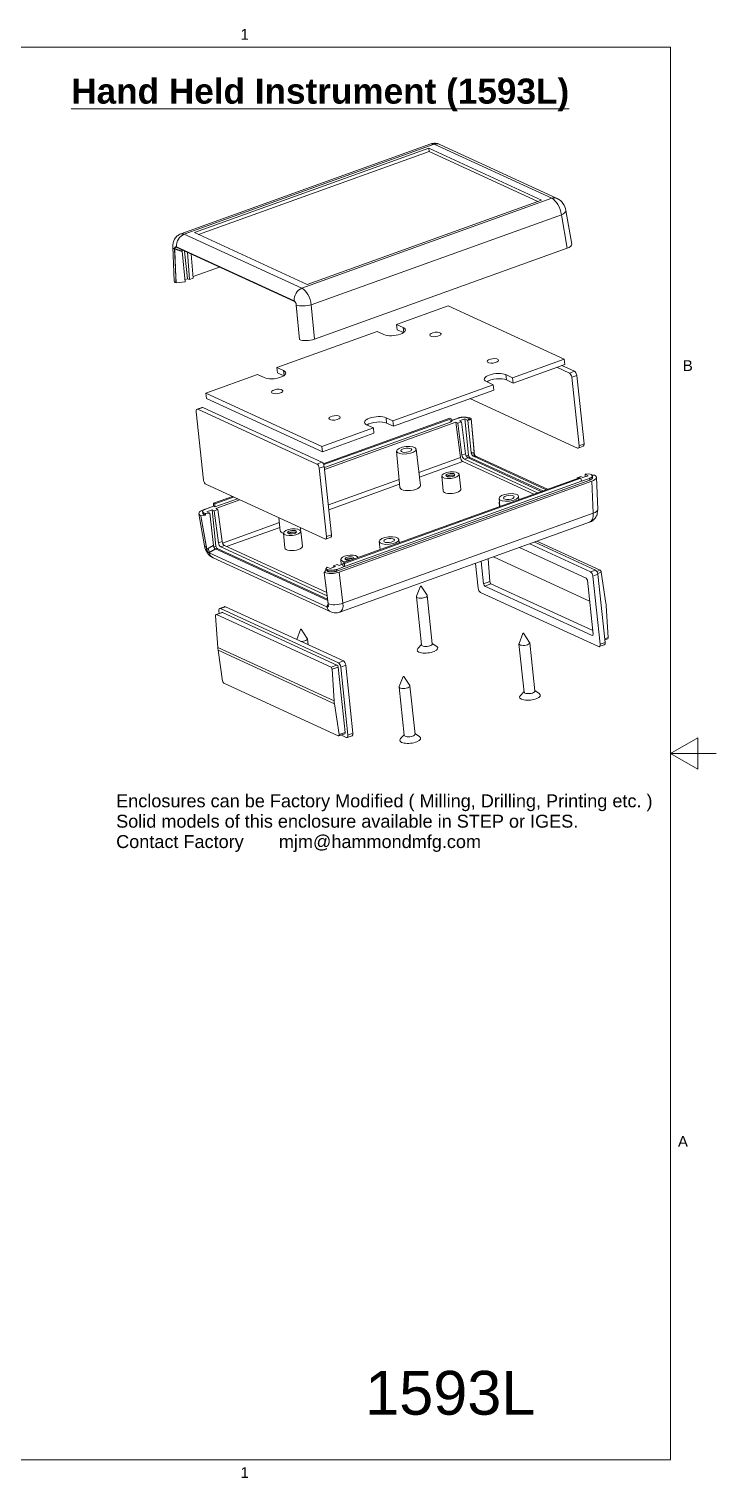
# Model space of a CAD drawing. Extents: x 7 to 552, y 7 to 425.
# Drawn here: x 361 to 552.2, y 14.3 to 417.5 of the extents above; entities that cross this region are included whole.
import ezdxf

# ---------------------------------------------------------------- set-up
doc = ezdxf.new("R2010")
doc.units = 0
doc.header["$LTSCALE"] = 2
doc.header["$MEASUREMENT"] = 0
for name, color, linetype, lineweight in [('Border (ANSI)', 7, 'Continuous', 9), ('Symbol (ANSI)', 7, 'Continuous', 9), ('Visible (ANSI)', 7, 'Continuous', 9), ('Visible Narrow (ANSI)', 7, 'Continuous', 9)]:
    doc.layers.add(name, color=color, linetype=linetype, lineweight=lineweight)
doc.styles.add('Label Text (ANSI)', font='ARIAL.TTF')
doc.styles.add('Note Text (ANSI)', font='ARIAL.TTF')
doc.styles.add('Text Style45', font='ARIAL.TTF')

# ---------------------------------------------------------------- blocks, each defined once
blk = doc.blocks.new('Borders Default Border')
at = {"layer": 'Border (ANSI)', "flags": 128}
for points in [[(9.65, 9.65), (9.65, 206.25), (269.75, 206.25), (269.75, 9.65), (9.65, 9.65)], [(276.1, 107.95), (269.75, 107.95), (273.56, 110.15), (273.56, 105.75), (269.75, 107.95)]]:
    blk.add_lwpolyline(points, dxfattribs=at)
at = {"layer": 'Border (ANSI)', "char_height": 1.5, "attachment_point": 7, "style": 'Text Style45'}
for s, insert in [('1', (209.94, 207.26)), ('B', (271.47, 161.17)), ('A', (270.8, 53.22)), ('1', (209.94, 7.14))]:
    blk.add_mtext(s, dxfattribs=dict(at, insert=insert))

msp = doc.modelspace()

# ---------------------------------------------------------------- linework, layer by layer
at = {"layer": 'Visible (ANSI)'}
for p, q in [((472.81, 385.531), (403.279, 360.487)), ((407.058, 360.867), (472.296, 384.364)), ((472.393, 383.445), (408.222, 360.332)), ((472.296, 384.364), (503.673, 369.934)), ((472.296, 384.364), (472.393, 383.445)), ((502.607, 369.55), (472.393, 383.445)), ((508.031, 370.367), (475.317, 385.411)), ((503.673, 369.934), (438.436, 346.437)), ((510.431, 367.022), (512.049, 357.639)), ((438.436, 346.437), (407.058, 360.867)), ((401.032, 356.894), (401.413, 347.481)), ((401.953, 346.888), (401.572, 356.324)), ((401.966, 356.821), (434.931, 341.66)), ((404.542, 347.119), (403.638, 355.663)), ((405.154, 348.041), (404.337, 355.73)), ((405.116, 355.372), (405.725, 347.779)), ((406.205, 354.871), (406.744, 348.146)), ((440.466, 331.182), (510.782, 356.508)), ((414.072, 351.253), (406.708, 348.601)), ((401.952, 346.889), (401.953, 346.888)), ((404.542, 347.119), (401.953, 346.888)), ((405.154, 348.041), (404.471, 347.795)), ((405.154, 348.041), (405.725, 347.779)), ((405.725, 347.779), (406.744, 348.146)), ((435.418, 340.759), (436.31, 331.088)), ((463.313, 335.313), (477.652, 340.477)), ((477.652, 340.477), (509.948, 325.625)), ((463.313, 335.313), (463.469, 333.842)), ((465.198, 334.446), (463.313, 335.313)), ((429.991, 323.311), (457.904, 333.365)), ((436.31, 331.088), (436.312, 331.088)), ((457.904, 333.365), (459.79, 332.498)), ((463.469, 333.842), (465.251, 333.023)), ((429.991, 323.311), (430.147, 321.841)), ((431.877, 322.444), (429.991, 323.311)), ((509.948, 325.625), (495.609, 320.46)), ((495.765, 318.99), (510.104, 324.154)), ((507.936, 323.373), (511.416, 321.773)), ((512.803, 322.272), (509.322, 323.872)), ((509.948, 325.625), (510.104, 324.154)), ((410.244, 316.199), (424.583, 321.363)), ((424.583, 321.363), (426.469, 320.496)), ((430.147, 321.841), (431.929, 321.021)), ((488.315, 319.38), (490.201, 318.512)), ((495.609, 320.46), (493.723, 321.328)), ((493.88, 319.857), (495.765, 318.99)), ((495.609, 320.46), (495.765, 318.99)), ((512.085, 320.591), (514.108, 301.564)), ((515.494, 302.063), (513.471, 321.09)), ((410.244, 316.199), (410.4, 314.728)), ((442.54, 301.346), (410.244, 316.199)), ((410.4, 314.728), (442.696, 299.876)), ((490.201, 318.512), (462.287, 308.459)), ((462.444, 306.988), (490.357, 317.042)), ((513.635, 300.907), (483.736, 314.657)), ((490.201, 318.512), (490.357, 317.042)), ((409.607, 291.996), (407.584, 311.023)), ((407.816, 311.701), (409.202, 312.201)), ((408.057, 311.68), (441.146, 296.463)), ((442.532, 296.962), (409.443, 312.179)), ((456.879, 306.511), (442.54, 301.346)), ((442.937, 296.554), (478.18, 309.247)), ((478.546, 309.079), (443.065, 296.299)), ((478.316, 308.1), (443.234, 295.464)), ((443.287, 294.969), (479.779, 308.112)), ((454.993, 307.378), (456.879, 306.511)), ((456.879, 306.511), (457.036, 305.04)), ((462.287, 308.459), (460.402, 309.326)), ((460.558, 307.855), (462.444, 306.988)), ((462.287, 308.459), (462.444, 306.988)), ((478.18, 309.247), (478.546, 309.079)), ((478.254, 308.492), (478.652, 308.636)), ((478.316, 308.1), (478.254, 308.492)), ((478.313, 308.116), (478.723, 308.263)), ((478.652, 308.636), (478.546, 309.079)), ((478.652, 308.636), (478.723, 308.263)), ((478.655, 308.623), (479.887, 309.067)), ((480.471, 309.25), (478.659, 308.598)), ((481.072, 298.3), (479.779, 308.112)), ((480.349, 307.85), (479.779, 308.112)), ((481.369, 308.217), (480.349, 307.85)), ((481.52, 298.967), (480.349, 307.85)), ((480.798, 308.479), (482.266, 309.008)), ((480.798, 308.479), (481.369, 308.217)), ((482.539, 299.334), (481.369, 308.217)), ((482.266, 309.008), (483.122, 308.614)), ((482.266, 309.008), (483.342, 298.888)), ((483.545, 309.105), (483.1, 309.31)), ((483.122, 308.614), (483.545, 309.105)), ((483.122, 308.614), (484.1, 299.64)), ((483.596, 308.645), (483.545, 309.105)), ((484.04, 309.159), (483.596, 308.645)), ((484.042, 309.16), (484.04, 309.159)), ((484.04, 309.159), (484.872, 299.542)), ((484.041, 309.161), (484.042, 309.16)), ((484.042, 309.16), (484.891, 299.962)), ((442.696, 299.876), (457.036, 305.04)), ((442.54, 301.346), (442.696, 299.876)), ((463.31, 300.007), (464.242, 289.881)), ((468.742, 300.585), (469.96, 290.489)), ((484.677, 298.653), (504.973, 289.319)), ((485.516, 298.529), (505.293, 289.435)), ((513.876, 300.885), (515.262, 301.385)), ((441.814, 295.281), (443.837, 276.254)), ((445.223, 276.754), (443.2, 295.781)), ((501.501, 288.069), (481.735, 297.159)), ((502.566, 288.453), (482.183, 297.826)), ((503.585, 288.82), (483.203, 298.193)), ((503.977, 288.961), (483.676, 298.297)), ((443.364, 275.597), (410.276, 290.814)), ((517.044, 291.994), (446.728, 266.668)), ((517.642, 291.704), (447.361, 266.391)), ((448.428, 268.953), (514.248, 292.66)), ((514.615, 292.492), (448.794, 268.785)), ((448.863, 267.914), (514.812, 291.667)), ((475.881, 293.108), (476.243, 288.964)), ((480.697, 293.62), (481.215, 289.493)), ((514.584, 292.942), (513.565, 292.575)), ((513.565, 292.575), (513.761, 292.485)), ((513.565, 292.575), (513.578, 292.419)), ((514.248, 292.66), (514.615, 292.492)), ((515.155, 292.679), (514.584, 292.942)), ((514.812, 291.667), (514.615, 292.492)), ((514.812, 291.667), (516.995, 292.453)), ((516.623, 293.208), (515.155, 292.679)), ((517.016, 293.713), (515.767, 293.602)), ((515.767, 293.602), (515.837, 292.925)), ((515.767, 293.602), (516.623, 293.208)), ((517.46, 293.508), (517.016, 293.713)), ((517.73, 293.314), (518.372, 293.371)), ((517.8, 293.151), (517.849, 292.692)), ((518.372, 293.371), (518.374, 293.372)), ((518.374, 293.372), (518.376, 293.371)), ((519.277, 283.826), (518.915, 292.779)), ((412.36, 285.54), (417.622, 287.436)), ((417.989, 287.267), (412.726, 285.372)), ((419.081, 286.765), (412.795, 284.501)), ((413.015, 284.065), (419.708, 286.476)), ((491.835, 286.889), (492.04, 284.661)), ((497.266, 287.467), (497.373, 286.582)), ((409.878, 273.699), (408.339, 282.623)), ((409.35, 283.226), (409.399, 282.767)), ((409.606, 283.754), (412.339, 284.738)), ((409.69, 282.869), (410.135, 282.665)), ((410.184, 282.205), (409.739, 282.41)), ((410.135, 282.665), (411.383, 282.776)), ((410.135, 282.665), (410.185, 282.204)), ((410.135, 282.665), (410.184, 282.205)), ((412.339, 284.711), (410.155, 283.924)), ((410.528, 283.17), (411.995, 283.698)), ((411.383, 282.776), (410.528, 283.17)), ((411.383, 282.776), (412.362, 273.801)), ((411.995, 283.698), (413.072, 273.578)), ((411.995, 283.698), (412.566, 283.436)), ((412.339, 284.711), (412.36, 285.54)), ((412.795, 284.501), (412.339, 284.711)), ((412.726, 285.372), (412.36, 285.54)), ((412.566, 283.436), (413.585, 283.803)), ((412.566, 283.436), (413.737, 274.553)), ((412.795, 284.501), (412.726, 285.372)), ((413.585, 283.803), (413.015, 284.065)), ((413.585, 283.803), (414.756, 274.92)), ((491.855, 285.762), (491.954, 284.63)), ((408.874, 282.087), (408.872, 282.087)), ((408.876, 282.087), (408.874, 282.087)), ((410.417, 273.138), (408.874, 282.087)), ((410.185, 282.204), (408.876, 282.087)), ((410.54, 272.77), (408.876, 282.087)), ((410.185, 282.204), (410.184, 282.205)), ((430.581, 281.476), (430.912, 277.877)), ((436.603, 278.707), (436.63, 278.485)), ((517.03, 280.233), (447.499, 255.19)), ((431.846, 277.248), (432.208, 273.104)), ((436.662, 277.76), (437.18, 273.632)), ((443.605, 275.576), (444.992, 276.075)), ((458.505, 274.885), (458.71, 272.657)), ((463.936, 275.462), (464.043, 274.578)), ((500.357, 274.228), (517.273, 266.448)), ((518.66, 266.948), (501.743, 274.727)), ((519.955, 266.881), (502.388, 274.96)), ((443.882, 256.707), (411.169, 271.751)), ((444.992, 255.31), (412.278, 270.354)), ((444.155, 258.459), (412.938, 272.815)), ((444.106, 258.869), (413.406, 272.987)), ((414.4, 273.412), (443.993, 259.803)), ((415.419, 273.779), (443.885, 260.688)), ((517.034, 258.29), (490.274, 270.596)), ((497.536, 273.212), (516.083, 264.683)), ((443.206, 266.298), (443.208, 266.299)), ((443.207, 266.297), (443.206, 266.298)), ((443.206, 266.298), (444.263, 257.573)), ((443.208, 266.299), (443.652, 266.814)), ((444.029, 267.763), (443.605, 267.272)), ((443.652, 266.814), (443.605, 267.272)), ((443.605, 267.272), (444.05, 267.068)), ((444.099, 266.608), (443.652, 266.814)), ((444.884, 267.37), (444.029, 267.763)), ((446.352, 267.898), (444.884, 267.37)), ((445.782, 268.161), (446.801, 268.528)), ((446.352, 267.898), (445.782, 268.161)), ((445.818, 267.706), (445.782, 268.161)), ((446.679, 267.127), (448.863, 267.914)), ((446.801, 268.528), (447.371, 268.265)), ((448.42, 268.643), (447.371, 268.265)), ((447.82, 269.902), (447.945, 268.472)), ((448.407, 268.124), (448.428, 268.953)), ((448.863, 267.914), (448.407, 268.124)), ((448.794, 268.785), (448.428, 268.953)), ((448.863, 267.914), (448.794, 268.785)), ((486.012, 261.923), (485.281, 268.798)), ((487.537, 263.098), (486.87, 269.37)), ((488.842, 270.081), (489.262, 263.737)), ((521.54, 257.757), (520.282, 266.338)), ((469.951, 262.44), (468.869, 259.64)), ((470.149, 262.461), (471.796, 259.951)), ((517.776, 248.755), (487.871, 262.507)), ((489.579, 263.14), (517.903, 250.114)), ((516.417, 264.092), (518.012, 249.083)), ((517.942, 265.267), (519.957, 246.313)), ((521.343, 246.812), (519.328, 265.766)), ((468.852, 259.527), (470.279, 246.107)), ((471.836, 259.845), (473.262, 246.424)), ((519.484, 245.656), (486.681, 260.742)), ((413.561, 245.437), (412.971, 254.226)), ((413.091, 254.546), (414.752, 255.182)), ((413.207, 254.537), (445.075, 239.882)), ((413.92, 254.863), (413.844, 255.58)), ((415.462, 256.758), (414.075, 256.259)), ((414.316, 256.237), (447.12, 241.152)), ((414.875, 255.172), (446.743, 240.516)), ((448.506, 241.651), (415.703, 256.737)), ((522.215, 248.167), (521.626, 256.955)), ((436.621, 250.436), (435.539, 247.635)), ((436.819, 250.457), (438.466, 247.947)), ((438.506, 247.84), (438.683, 246.168)), ((470.266, 246.23), (469.233, 245.154)), ((473.249, 246.547), (474.486, 245.712)), ((497.377, 246.409), (498.804, 232.989)), ((498.476, 249.322), (497.393, 246.522)), ((498.673, 249.343), (500.321, 246.833)), ((500.36, 246.727), (501.787, 233.306)), ((519.725, 245.635), (521.111, 246.134)), ((522.095, 247.847), (521.267, 247.53)), ((414.905, 236.054), (413.647, 244.636)), ((445.369, 239.327), (445.95, 230.542)), ((447.077, 239.926), (449.009, 221.753)), ((447.788, 239.97), (449.803, 221.016)), ((451.19, 221.516), (449.174, 240.469)), ((447.1, 220.857), (415.232, 235.512)), ((464.047, 234.405), (465.474, 220.985)), ((465.146, 237.318), (464.063, 234.517)), ((465.343, 237.339), (466.991, 234.829)), ((467.03, 234.722), (468.457, 221.302)), ((498.791, 233.112), (497.757, 232.036)), ((501.774, 233.429), (503.011, 232.594)), ((446.036, 229.741), (447.302, 221.156)), ((447.208, 220.845), (448.891, 221.413)), ((449.331, 220.36), (447.823, 221.053)), ((450.958, 220.837), (449.572, 220.338)), ((465.461, 221.108), (464.428, 220.031)), ((468.444, 221.425), (469.681, 220.59))]:
    msp.add_line(p, q, dxfattribs=at)
at = {"layer": 'Visible (ANSI)', "flags": 128}
for points in [[(472.81, 385.531), (473.118, 385.624), (473.435, 385.687), (473.757, 385.719), (474.078, 385.718), (474.399, 385.686), (474.715, 385.623), (475.021, 385.531), (475.317, 385.411)], [(508.031, 370.367), (508.494, 370.11), (508.917, 369.79), (509.292, 369.417), (509.621, 368.997), (509.902, 368.541), (510.133, 368.052), (510.311, 367.543), (510.431, 367.022)], [(401.032, 356.894), (401.046, 357.461), (401.136, 358.02), (401.211, 358.292), (401.307, 358.558), (401.423, 358.817), (401.56, 359.066), (401.716, 359.303), (401.891, 359.526), (402.085, 359.734), (402.297, 359.925), (402.523, 360.098), (402.763, 360.249), (403.016, 360.38), (403.279, 360.487)], [(401.736, 356.839), (401.725, 356.834), (401.714, 356.829), (401.704, 356.823), (401.694, 356.816), (401.684, 356.808), (401.675, 356.8), (401.665, 356.791), (401.657, 356.781), (401.648, 356.771), (401.64, 356.76), (401.632, 356.749), (401.624, 356.737), (401.617, 356.724), (401.61, 356.711), (401.604, 356.697), (401.598, 356.682), (401.592, 356.667), (401.587, 356.652), (401.582, 356.636), (401.577, 356.619), (401.573, 356.602), (401.569, 356.585), (401.566, 356.567), (401.563, 356.549)], [(401.572, 356.324), (401.571, 356.334), (401.571, 356.344), (401.571, 356.354), (401.57, 356.363), (401.57, 356.373), (401.57, 356.383), (401.569, 356.392), (401.569, 356.402), (401.568, 356.412), (401.568, 356.421), (401.568, 356.43), (401.567, 356.44), (401.567, 356.449), (401.567, 356.458), (401.566, 356.468), (401.566, 356.477), (401.565, 356.486), (401.565, 356.495), (401.565, 356.504), (401.564, 356.513), (401.564, 356.522), (401.564, 356.531), (401.563, 356.54), (401.563, 356.549)], [(401.61, 356.333), (401.609, 356.343), (401.609, 356.353), (401.608, 356.362), (401.607, 356.372), (401.606, 356.381), (401.605, 356.39), (401.604, 356.4), (401.602, 356.409), (401.601, 356.418), (401.599, 356.427), (401.597, 356.437), (401.595, 356.446), (401.593, 356.455), (401.591, 356.463), (401.589, 356.472), (401.586, 356.481), (401.584, 356.49), (401.581, 356.498), (401.578, 356.507), (401.575, 356.515), (401.573, 356.524), (401.569, 356.532), (401.566, 356.541), (401.563, 356.549)], [(401.953, 346.888), (401.939, 347.278), (401.925, 347.67), (401.91, 348.062), (401.896, 348.454), (401.882, 348.848), (401.867, 349.241), (401.853, 349.635), (401.839, 350.029), (401.824, 350.422), (401.81, 350.815), (401.796, 351.208), (401.781, 351.599), (401.767, 351.99), (401.753, 352.381), (401.739, 352.774), (401.724, 353.168), (401.71, 353.563), (401.696, 353.959), (401.681, 354.355), (401.667, 354.751), (401.653, 355.148), (401.638, 355.544), (401.624, 355.939), (401.61, 356.333)], [(401.966, 356.821), (401.955, 356.825), (401.945, 356.829), (401.935, 356.833), (401.925, 356.837), (401.915, 356.84), (401.905, 356.844), (401.895, 356.846), (401.885, 356.849), (401.875, 356.851), (401.865, 356.852), (401.855, 356.854), (401.846, 356.855), (401.836, 356.856), (401.826, 356.856), (401.817, 356.856), (401.807, 356.856), (401.798, 356.855), (401.789, 356.854), (401.78, 356.852), (401.771, 356.851), (401.762, 356.848), (401.753, 356.846), (401.744, 356.843), (401.736, 356.839)], [(403.638, 355.663), (403.636, 355.681), (403.635, 355.699), (403.633, 355.717), (403.632, 355.734), (403.631, 355.752), (403.631, 355.769), (403.631, 355.786), (403.631, 355.803), (403.631, 355.82), (403.631, 355.836), (403.632, 355.853), (403.633, 355.869), (403.635, 355.884), (403.637, 355.9), (403.639, 355.915), (403.641, 355.93), (403.644, 355.945), (403.646, 355.959), (403.65, 355.973), (403.653, 355.986), (403.657, 356), (403.661, 356.012), (403.665, 356.025), (403.67, 356.037)], [(435.173, 341.462), (435.163, 341.474), (435.154, 341.485), (435.144, 341.496), (435.134, 341.507), (435.124, 341.518), (435.114, 341.528), (435.104, 341.538), (435.094, 341.548), (435.084, 341.557), (435.074, 341.566), (435.064, 341.575), (435.054, 341.583), (435.044, 341.591), (435.034, 341.599), (435.023, 341.606), (435.013, 341.614), (435.003, 341.62), (434.993, 341.627), (434.982, 341.633), (434.972, 341.639), (434.962, 341.645), (434.952, 341.65), (434.941, 341.656), (434.931, 341.66)], [(435.397, 340.989), (435.391, 341.012), (435.385, 341.034), (435.379, 341.056), (435.372, 341.078), (435.365, 341.1), (435.358, 341.121), (435.35, 341.143), (435.342, 341.164), (435.333, 341.185), (435.324, 341.206), (435.315, 341.227), (435.306, 341.247), (435.296, 341.267), (435.286, 341.287), (435.276, 341.307), (435.265, 341.325), (435.254, 341.344), (435.243, 341.362), (435.232, 341.38), (435.221, 341.397), (435.209, 341.414), (435.197, 341.431), (435.185, 341.447), (435.173, 341.462)], [(435.397, 340.989), (435.398, 340.98), (435.399, 340.971), (435.399, 340.962), (435.4, 340.953), (435.401, 340.944), (435.402, 340.934), (435.403, 340.925), (435.404, 340.916), (435.404, 340.906), (435.405, 340.897), (435.406, 340.887), (435.407, 340.878), (435.408, 340.868), (435.409, 340.858), (435.41, 340.849), (435.411, 340.839), (435.411, 340.829), (435.412, 340.819), (435.413, 340.809), (435.414, 340.799), (435.415, 340.789), (435.416, 340.779), (435.417, 340.769), (435.418, 340.759)], [(483.1, 309.31), (483.026, 309.341), (482.946, 309.37), (482.859, 309.396), (482.767, 309.42), (482.67, 309.44), (482.568, 309.458), (482.462, 309.473), (482.352, 309.484), (482.238, 309.493), (482.122, 309.498), (482.003, 309.5), (481.882, 309.499), (481.76, 309.494), (481.637, 309.487), (481.513, 309.476), (481.39, 309.462), (481.267, 309.446), (481.146, 309.426), (481.026, 309.403), (480.909, 309.378), (480.794, 309.35), (480.682, 309.319), (480.575, 309.286), (480.471, 309.25)], [(484.1, 299.64), (484.107, 299.588), (484.115, 299.535), (484.125, 299.482), (484.137, 299.428), (484.151, 299.375), (484.167, 299.321), (484.185, 299.268), (484.205, 299.216), (484.227, 299.165), (484.25, 299.115), (484.275, 299.067), (484.302, 299.02), (484.329, 298.975), (484.358, 298.933), (484.388, 298.893), (484.419, 298.856), (484.45, 298.821), (484.482, 298.789), (484.514, 298.76), (484.547, 298.733), (484.579, 298.709), (484.612, 298.688), (484.644, 298.669), (484.677, 298.653)], [(484.872, 299.542), (484.873, 299.531), (484.874, 299.519), (484.876, 299.507), (484.877, 299.496), (484.879, 299.484), (484.881, 299.473), (484.883, 299.461), (484.886, 299.45), (484.888, 299.439), (484.891, 299.428), (484.894, 299.417), (484.897, 299.406), (484.9, 299.395), (484.903, 299.384), (484.907, 299.373), (484.91, 299.363), (484.914, 299.352), (484.918, 299.342), (484.922, 299.331), (484.926, 299.321), (484.93, 299.311), (484.934, 299.3), (484.939, 299.29), (484.943, 299.28)], [(484.891, 299.962), (484.894, 299.934), (484.896, 299.905), (484.899, 299.876), (484.902, 299.848), (484.904, 299.819), (484.907, 299.791), (484.909, 299.762), (484.912, 299.733), (484.914, 299.704), (484.917, 299.675), (484.919, 299.646), (484.922, 299.617), (484.924, 299.589), (484.926, 299.56), (484.928, 299.532), (484.93, 299.504), (484.932, 299.476), (484.934, 299.448), (484.936, 299.42), (484.938, 299.392), (484.939, 299.364), (484.941, 299.336), (484.942, 299.308), (484.943, 299.28)], [(485.455, 298.557), (485.429, 298.57), (485.403, 298.584), (485.377, 298.599), (485.351, 298.617), (485.325, 298.636), (485.299, 298.656), (485.274, 298.679), (485.249, 298.703), (485.224, 298.729), (485.199, 298.756), (485.176, 298.785), (485.152, 298.816), (485.13, 298.848), (485.108, 298.882), (485.087, 298.917), (485.066, 298.953), (485.047, 298.991), (485.029, 299.03), (485.012, 299.07), (484.996, 299.11), (484.981, 299.152), (484.967, 299.194), (484.954, 299.237), (484.943, 299.28)], [(485.455, 298.557), (485.458, 298.556), (485.46, 298.555), (485.463, 298.554), (485.465, 298.553), (485.468, 298.551), (485.47, 298.55), (485.473, 298.549), (485.476, 298.548), (485.478, 298.547), (485.481, 298.546), (485.483, 298.545), (485.486, 298.543), (485.488, 298.542), (485.491, 298.541), (485.493, 298.54), (485.496, 298.539), (485.499, 298.538), (485.501, 298.536), (485.504, 298.535), (485.506, 298.534), (485.509, 298.533), (485.511, 298.532), (485.514, 298.531), (485.516, 298.529)], [(516.995, 292.453), (517.095, 292.491), (517.188, 292.53), (517.277, 292.572), (517.359, 292.615), (517.436, 292.659), (517.506, 292.705), (517.569, 292.751), (517.625, 292.799), (517.673, 292.847), (517.714, 292.896), (517.747, 292.944), (517.773, 292.993), (517.79, 293.042), (517.8, 293.09), (517.801, 293.138), (517.795, 293.185), (517.78, 293.231), (517.757, 293.275), (517.726, 293.319), (517.688, 293.36), (517.642, 293.4), (517.588, 293.438), (517.528, 293.475), (517.46, 293.508)], [(517.849, 292.692), (517.851, 292.662), (517.849, 292.631), (517.844, 292.601), (517.836, 292.57), (517.824, 292.539), (517.809, 292.508), (517.791, 292.476), (517.77, 292.445), (517.746, 292.414), (517.718, 292.383), (517.688, 292.353), (517.654, 292.322), (517.618, 292.292), (517.579, 292.262), (517.537, 292.233), (517.492, 292.204), (517.444, 292.175), (517.394, 292.147), (517.342, 292.12), (517.287, 292.093), (517.229, 292.067), (517.17, 292.042), (517.108, 292.017), (517.044, 291.994)], [(410.155, 283.924), (410.056, 283.887), (409.962, 283.847), (409.873, 283.806), (409.791, 283.763), (409.714, 283.719), (409.645, 283.673), (409.582, 283.626), (409.526, 283.579), (409.477, 283.531), (409.436, 283.482), (409.403, 283.433), (409.377, 283.384), (409.36, 283.336), (409.35, 283.287), (409.349, 283.24), (409.356, 283.193), (409.371, 283.147), (409.393, 283.102), (409.424, 283.059), (409.462, 283.017), (409.508, 282.977), (409.562, 282.939), (409.623, 282.903), (409.69, 282.869)], [(409.739, 282.41), (409.714, 282.422), (409.689, 282.434), (409.666, 282.447), (409.643, 282.459), (409.621, 282.473), (409.601, 282.486), (409.581, 282.5), (409.562, 282.514), (409.544, 282.528), (409.527, 282.543), (409.512, 282.557), (409.497, 282.572), (409.483, 282.587), (409.47, 282.603), (409.458, 282.618), (409.447, 282.634), (409.438, 282.65), (409.429, 282.666), (409.421, 282.683), (409.415, 282.699), (409.409, 282.716), (409.405, 282.733), (409.401, 282.749), (409.399, 282.767)], [(519.277, 283.826), (519.263, 283.259), (519.173, 282.7), (519.098, 282.428), (519.002, 282.162), (518.886, 281.903), (518.749, 281.654), (518.593, 281.417), (518.418, 281.195), (518.224, 280.987), (518.012, 280.795), (517.786, 280.623), (517.546, 280.471), (517.293, 280.341), (517.03, 280.233)], [(412.278, 270.354), (411.815, 270.611), (411.392, 270.931), (411.017, 271.304), (410.688, 271.723), (410.407, 272.18), (410.176, 272.668), (409.998, 273.178), (409.878, 273.699)], [(410.541, 272.482), (410.535, 272.507), (410.53, 272.531), (410.524, 272.556), (410.519, 272.581), (410.514, 272.606), (410.509, 272.631), (410.504, 272.657), (410.499, 272.682), (410.494, 272.708), (410.489, 272.735), (410.484, 272.761), (410.479, 272.788), (410.474, 272.815), (410.469, 272.842), (410.464, 272.87), (410.459, 272.898), (410.453, 272.927), (410.448, 272.955), (410.443, 272.985), (410.438, 273.014), (410.433, 273.045), (410.428, 273.075), (410.422, 273.106), (410.417, 273.138)], [(410.541, 272.482), (410.542, 272.495), (410.544, 272.507), (410.545, 272.519), (410.546, 272.531), (410.548, 272.544), (410.548, 272.556), (410.549, 272.568), (410.55, 272.58), (410.551, 272.592), (410.551, 272.604), (410.551, 272.616), (410.551, 272.628), (410.551, 272.64), (410.551, 272.652), (410.551, 272.664), (410.55, 272.676), (410.55, 272.688), (410.549, 272.7), (410.548, 272.712), (410.546, 272.724), (410.545, 272.735), (410.544, 272.747), (410.542, 272.758), (410.54, 272.77)], [(410.541, 272.482), (410.557, 272.441), (410.575, 272.4), (410.593, 272.359), (410.613, 272.32), (410.634, 272.281), (410.655, 272.242), (410.677, 272.205), (410.7, 272.168), (410.724, 272.133), (410.748, 272.099), (410.773, 272.066), (410.798, 272.035), (410.823, 272.005), (410.849, 271.977), (410.875, 271.95), (410.901, 271.925), (410.927, 271.901), (410.953, 271.879), (410.979, 271.858), (411.005, 271.839), (411.031, 271.822), (411.057, 271.806), (411.083, 271.792), (411.108, 271.779)], [(411.169, 271.751), (411.166, 271.752), (411.164, 271.753), (411.161, 271.755), (411.159, 271.756), (411.156, 271.757), (411.154, 271.758), (411.151, 271.759), (411.149, 271.76), (411.146, 271.762), (411.144, 271.763), (411.141, 271.764), (411.138, 271.765), (411.136, 271.766), (411.133, 271.767), (411.131, 271.769), (411.128, 271.77), (411.126, 271.771), (411.123, 271.772), (411.121, 271.773), (411.118, 271.775), (411.116, 271.776), (411.113, 271.777), (411.111, 271.778), (411.108, 271.779)], [(412.938, 272.815), (412.906, 272.831), (412.873, 272.85), (412.841, 272.871), (412.808, 272.895), (412.776, 272.921), (412.744, 272.951), (412.712, 272.983), (412.68, 273.018), (412.65, 273.055), (412.62, 273.095), (412.591, 273.137), (412.563, 273.182), (412.537, 273.228), (412.512, 273.277), (412.488, 273.327), (412.467, 273.378), (412.447, 273.43), (412.429, 273.483), (412.413, 273.537), (412.399, 273.59), (412.387, 273.643), (412.377, 273.696), (412.368, 273.749), (412.362, 273.801)], [(444.05, 267.068), (444.124, 267.036), (444.205, 267.008), (444.291, 266.981), (444.383, 266.958), (444.48, 266.937), (444.582, 266.92), (444.689, 266.905), (444.799, 266.893), (444.912, 266.885), (445.029, 266.88), (445.148, 266.878), (445.268, 266.879), (445.391, 266.883), (445.514, 266.891), (445.637, 266.901), (445.76, 266.915), (445.883, 266.932), (446.004, 266.952), (446.124, 266.974), (446.242, 267), (446.356, 267.028), (446.468, 267.059), (446.576, 267.092), (446.679, 267.127)], [(446.728, 266.668), (446.625, 266.632), (446.517, 266.599), (446.405, 266.568), (446.291, 266.54), (446.173, 266.515), (446.053, 266.492), (445.932, 266.472), (445.809, 266.456), (445.686, 266.442), (445.563, 266.431), (445.439, 266.424), (445.317, 266.419), (445.196, 266.418), (445.078, 266.42), (444.961, 266.425), (444.848, 266.434), (444.737, 266.445), (444.631, 266.46), (444.529, 266.478), (444.432, 266.498), (444.34, 266.522), (444.254, 266.548), (444.173, 266.577), (444.099, 266.608)], [(443.943, 256.679), (443.941, 256.68), (443.938, 256.681), (443.935, 256.683), (443.933, 256.684), (443.93, 256.685), (443.928, 256.686), (443.925, 256.687), (443.923, 256.688), (443.92, 256.689), (443.918, 256.691), (443.915, 256.692), (443.912, 256.693), (443.91, 256.694), (443.907, 256.695), (443.905, 256.696), (443.902, 256.698), (443.9, 256.699), (443.897, 256.7), (443.895, 256.701), (443.892, 256.702), (443.889, 256.703), (443.887, 256.705), (443.884, 256.706), (443.882, 256.707)], [(443.943, 256.679), (443.969, 256.668), (443.995, 256.659), (444.02, 256.651), (444.045, 256.645), (444.069, 256.641), (444.093, 256.639), (444.116, 256.638), (444.138, 256.64), (444.16, 256.643), (444.181, 256.648), (444.201, 256.656), (444.22, 256.665), (444.238, 256.677), (444.255, 256.69), (444.27, 256.706), (444.285, 256.724), (444.298, 256.743), (444.31, 256.765), (444.32, 256.789), (444.329, 256.814), (444.337, 256.841), (444.343, 256.871), (444.348, 256.901), (444.351, 256.934)], [(444.263, 257.573), (444.266, 257.547), (444.269, 257.519), (444.273, 257.492), (444.276, 257.465), (444.279, 257.438), (444.283, 257.411), (444.286, 257.384), (444.289, 257.356), (444.293, 257.329), (444.296, 257.301), (444.3, 257.274), (444.303, 257.247), (444.307, 257.22), (444.311, 257.193), (444.314, 257.167), (444.318, 257.14), (444.322, 257.114), (444.326, 257.088), (444.33, 257.062), (444.334, 257.036), (444.338, 257.01), (444.342, 256.985), (444.347, 256.959), (444.351, 256.934)], [(447.499, 255.19), (447.191, 255.096), (446.874, 255.033), (446.552, 255.002), (446.231, 255.003), (445.91, 255.035), (445.594, 255.098), (445.288, 255.19), (444.992, 255.31)]]:
    msp.add_lwpolyline(points, dxfattribs=at)
at = {"layer": 'Visible (ANSI)'}
for centre, major_axis, ratio, start_param, end_param in [((509.064, 357.294), (2.989, 0.317), 0.380846, 5.2837847, 6.3080323), ((404.404, 347.77), (-2.989, -0.317), 0.380846, 6.2583383, 6.8526783), ((438.757, 331.971), (2.983, 0.318), 0.382165, 3.7119227, 5.2808164), ((462.494, 333.472), (3.298, 0.351), 0.3815051, 3.7115051, 6.8530977), ((429.173, 321.47), (3.298, 0.351), 0.3815051, 3.7115051, 6.8530977), ((491.019, 320.354), (-3.298, -0.351), 0.3815051, 3.7115051, 6.8530977), ((491.175, 318.883), (3.298, 0.351), 0.3815051, 0.5699124, 2.5188817), ((511.514, 320.853), (0.339, -0.941), 0.4987498, 1.1150218, 2.6858181), ((512.9, 321.353), (-0.339, 0.941), 0.4987498, 4.2566144, 5.8274108), ((408.155, 310.761), (-0.339, 0.941), 0.4987498, 5.8274108, 7.3982071), ((409.541, 311.26), (-0.339, 0.941), 0.4987498, 5.8274108, 6.2831853), ((457.697, 308.352), (-3.298, -0.351), 0.3815051, 3.7115051, 6.8530977), ((457.854, 306.881), (3.298, 0.351), 0.3815051, 0.5699124, 2.5188817), ((481.595, 308.278), (2.983, 0.318), 0.382165, 1.9420693, 2.1392237), ((481.595, 308.278), (2.983, 0.318), 0.382165, 0.57033, 1.1902609), ((482.086, 298.745), (0.339, -0.941), 0.4987498, 4.3002477, 5.8274108), ((483.105, 299.112), (-0.339, 0.941), 0.4987498, 1.158655, 2.6858181), ((483.627, 298.757), (0.169, -0.47), 0.4987498, 4.2566144, 5.8274108), ((513.537, 301.826), (0.339, -0.941), 0.4987498, 5.8274108, 7.3982071), ((514.923, 302.326), (0.339, -0.941), 0.4987498, 0, 1.1150218), ((441.244, 295.544), (0.339, -0.941), 0.4987498, 1.1150218, 2.6858181), ((442.63, 296.043), (-0.339, 0.941), 0.4987498, 4.2566144, 5.8274108), ((481.638, 298.078), (0.339, -0.941), 0.4987498, 4.3002477, 5.8274108), ((410.178, 291.733), (-0.339, 0.941), 0.4987498, 1.1150218, 2.6858181), ((467.102, 290.179), (2.859, 0.304), 0.3815051, 3.1361898, 6.2885881), ((478.339, 292.898), (-1.243, -0.132), 0.3815051, 3.6474864, 5.7772916), ((478.339, 292.898), (-1.119, -0.119), 0.3815051, 3.5855542, 5.8392238), ((515.924, 292.491), (2.989, 0.317), 0.380846, 5.2837847, 6.8526783), ((478.73, 289.221), (2.486, 0.264), 0.3815051, 3.1343885, 6.2903894), ((411.324, 282.968), (-2.989, -0.317), 0.380846, 5.2837847, 6.8526783), ((494.264, 286.012), (-2.408, -0.256), 0.3815051, 6.0147896, 6.5407753), ((433.772, 278.175), (2.859, 0.304), 0.3815051, 5.9092165, 6.2885881), ((414.302, 274.331), (0.339, -0.941), 0.4987498, 4.3002477, 5.8274108), ((415.322, 274.698), (-0.339, 0.941), 0.4987498, 1.158655, 2.6858181), ((433.772, 278.175), (-2.859, -0.304), 0.3815051, 6.2777825, 7.0779125), ((434.304, 277.038), (-1.243, -0.132), 0.3815051, 3.6474864, 5.7772916), ((434.304, 277.038), (-1.119, -0.119), 0.3815051, 3.5855542, 5.8392238), ((443.267, 276.517), (0.339, -0.941), 0.4987498, 5.8274108, 7.3982071), ((444.653, 277.016), (0.339, -0.941), 0.4987498, 0, 1.1150218), ((413.357, 273.447), (0.169, -0.47), 0.4987498, 4.2566144, 5.8274108), ((434.695, 273.361), (2.486, 0.264), 0.3815051, 3.1343885, 6.2903894), ((450.229, 270.151), (-2.408, -0.256), 0.3815051, 3.2053209, 7.3592819), ((450.229, 270.151), (-1.243, -0.132), 0.3815051, 2.491153, 8.0734498), ((450.278, 269.692), (-1.243, -0.132), 0.3815051, 3.6474864, 5.7772916), ((445.653, 267.181), (-2.983, -0.318), 0.382165, 0.57033, 2.1392237), ((450.278, 269.692), (-1.119, -0.119), 0.3815051, 3.5855542, 5.8392238), ((517.371, 265.529), (0.339, -0.941), 0.4987498, 1.1150218, 2.6858181), ((518.757, 266.028), (-0.339, 0.941), 0.4987498, 4.2566144, 5.8274108), ((520.017, 266.46), (-0.176, 0.429), 0.481369, 4.2345559, 5.8061143), ((487.823, 262.967), (0.169, -0.47), 0.4988698, 4.2569218, 5.8274136), ((489.548, 263.606), (0.147, -0.478), 0.5147603, 4.281274, 5.8517657), ((516.131, 264.223), (-0.169, 0.47), 0.4988698, 4.2569218, 5.8274136), ((470.344, 259.686), (-1.492, -0.159), 0.3815051, 6.0895223, 9.618441), ((486.583, 261.661), (-0.339, 0.941), 0.4987498, 1.1150218, 2.6858181), ((413.236, 254.105), (0.137, -0.444), 0.5145979, 2.7096117, 4.2811701), ((414.414, 255.318), (-0.339, 0.941), 0.4987498, 5.8274108, 7.3982071), ((414.924, 254.712), (-0.169, 0.47), 0.4987498, 5.8274108, 6.2932296), ((415.801, 255.817), (-0.339, 0.941), 0.4987498, 5.8274108, 6.2831853), ((513.536, 254.376), (-4.029, -9.153), 0.7694795, 2.1675832, 2.2548497), ((437.014, 247.681), (-1.492, -0.159), 0.3815051, 6.0895223, 6.1199999), ((437.014, 247.681), (1.492, 0.159), 0.3815051, 4.4446029, 6.4768484), ((471.771, 246.266), (-1.492, -0.159), 0.3815051, 0, 3.1415927), ((498.869, 246.568), (-1.492, -0.159), 0.3815051, 6.0895223, 9.618441), ((517.727, 249.214), (0.17, -0.471), 0.4986297, 5.827408, 7.3978998), ((519.386, 246.575), (0.339, -0.941), 0.4987498, 5.8274108, 7.3982071), ((520.773, 247.075), (0.339, -0.941), 0.4987498, 0, 1.1150218), ((521.951, 248.288), (0.137, -0.444), 0.5145979, 0.0341803, 1.1395774), ((421.651, 248.017), (-4.029, -9.153), 0.7694795, 5.3091759, 5.3964423), ((471.908, 244.979), (-2.884, -0.307), 0.3815051, 5.8577465, 9.8502168), ((445.104, 239.449), (0.137, -0.444), 0.5145979, 1.1380532, 2.7096117), ((446.791, 240.057), (0.169, -0.47), 0.4987498, 1.1150218, 2.6858181), ((447.218, 240.232), (0.339, -0.941), 0.4987498, 1.1150218, 2.6858181), ((448.604, 240.732), (-0.339, 0.941), 0.4987498, 4.2566144, 5.8274108), ((415.17, 235.932), (-0.176, 0.429), 0.481369, 1.0929632, 2.6645217), ((465.539, 234.563), (-1.492, -0.159), 0.3815051, 6.0895223, 9.618441), ((454.239, 233.03), (4.337, 9.011), 0.786883, 2.1939084, 2.2811749), ((500.432, 231.861), (-2.884, -0.307), 0.3815051, 5.8577465, 9.8502168), ((500.296, 233.148), (-1.492, -0.159), 0.3815051, 0, 3.1415927), ((447.038, 221.277), (-0.176, 0.429), 0.481369, 2.6645217, 4.2360801), ((448.724, 221.885), (0.169, -0.47), 0.4987498, 6.273141, 7.3982071), ((449.233, 221.279), (0.339, -0.941), 0.4987498, 5.8274108, 7.3982071), ((450.619, 221.778), (0.339, -0.941), 0.4987498, 0, 1.1150218), ((467.102, 219.856), (-2.884, -0.307), 0.3815051, 5.8577465, 9.8502168), ((466.966, 221.143), (-1.492, -0.159), 0.3815051, 0, 3.1415927)]:
    msp.add_ellipse(centre, major_axis=major_axis, ratio=ratio, start_param=start_param, end_param=end_param, dxfattribs=at)
for centre, major_axis in [((474.126, 332.515), (1.591, 0.169)), ((490.1, 325.169), (1.591, 0.169)), ((430.091, 316.655), (1.591, 0.169)), ((446.065, 309.309), (1.591, 0.169)), ((466.027, 300.29), (2.716, 0.289)), ((466.027, 300.29), (1.492, 0.159)), ((478.29, 293.358), (2.408, 0.256)), ((478.29, 293.358), (1.243, 0.132)), ((494.551, 287.173), (2.716, 0.289)), ((494.551, 287.173), (1.492, 0.159)), ((434.255, 277.497), (2.408, 0.256)), ((434.255, 277.497), (1.243, 0.132)), ((461.221, 275.168), (2.716, 0.289)), ((461.221, 275.168), (1.492, 0.159)), ((470.051, 262.444), (-0.101, -0.011)), ((436.721, 250.439), (-0.101, -0.011)), ((498.576, 249.326), (-0.101, -0.011)), ((465.246, 237.321), (-0.101, -0.011))]:
    msp.add_ellipse(centre, major_axis=major_axis, ratio=0.3815051, dxfattribs=at)
at = {"layer": 'Visible Narrow (ANSI)'}
for p, q in [((404.247, 360.402), (473.771, 385.443)), ((473.771, 385.443), (506.484, 370.399)), ((506.484, 370.399), (436.96, 345.358)), ((439.58, 340.781), (509.172, 365.846)), ((509.172, 365.846), (510.782, 356.508)), ((436.96, 345.358), (404.247, 360.402)), ((401.563, 356.549), (401.563, 356.554)), ((401.952, 346.889), (401.573, 356.255)), ((401.61, 356.333), (401.643, 356.322)), ((402.084, 356.885), (434.797, 341.84)), ((435.396, 340.995), (435.397, 340.989)), ((435.426, 340.687), (436.312, 331.088)), ((440.466, 331.182), (439.58, 340.781)), ((465.198, 334.446), (465.343, 333.088)), ((431.877, 322.444), (432.021, 321.086)), ((493.723, 321.328), (493.88, 319.857)), ((512.803, 322.272), (511.416, 321.773)), ((512.085, 320.591), (513.471, 321.09)), ((408.057, 311.68), (409.443, 312.179)), ((460.402, 309.326), (460.558, 307.855)), ((482.539, 299.334), (481.52, 298.967)), ((483.342, 298.888), (482.755, 298.676)), ((485.516, 298.529), (485.372, 298.569)), ((514.108, 301.564), (515.494, 302.063)), ((441.146, 296.463), (442.532, 296.962)), ((441.814, 295.281), (443.2, 295.781)), ((481.072, 298.3), (469.52, 294.139)), ((469.679, 292.816), (481.735, 297.159)), ((482.183, 297.826), (483.203, 298.193)), ((483.284, 298.156), (483.676, 298.297)), ((464.032, 292.163), (444.339, 285.07)), ((444.48, 283.74), (464.155, 290.827)), ((516.995, 292.453), (517.044, 291.994)), ((517.642, 291.704), (518.002, 282.799)), ((409.69, 282.869), (409.739, 282.41)), ((518.002, 282.799), (448.41, 257.733)), ((410.403, 273.208), (408.872, 282.087)), ((430.702, 280.158), (414.879, 274.459)), ((416.036, 273.496), (430.825, 278.822)), ((414.756, 274.92), (413.737, 274.553)), ((443.837, 276.254), (445.223, 276.754)), ((411.169, 271.751), (411.295, 271.888)), ((413.072, 273.578), (412.473, 273.363)), ((412.933, 272.817), (413.406, 272.987)), ((414.4, 273.412), (415.419, 273.779)), ((443.207, 266.297), (444.256, 257.64)), ((444.05, 267.068), (444.099, 266.608)), ((446.679, 267.127), (446.728, 266.668)), ((448.41, 257.733), (447.361, 266.391)), ((517.273, 266.448), (518.66, 266.948)), ((519.044, 266.571), (519.955, 266.881)), ((519.293, 265.972), (520.282, 266.338)), ((489.262, 263.737), (487.537, 263.098)), ((487.871, 262.507), (489.579, 263.14)), ((517.942, 265.267), (519.328, 265.766)), ((414.875, 255.172), (413.207, 254.537)), ((414.316, 256.237), (415.703, 256.737)), ((443.882, 256.707), (444.008, 256.844)), ((444.008, 256.844), (443.943, 256.679)), ((517.986, 248.837), (517.776, 248.755)), ((519.957, 246.313), (521.343, 246.812)), ((521.238, 247.805), (522.215, 248.167)), ((445.95, 230.542), (413.561, 245.437)), ((413.647, 244.636), (446.036, 229.741)), ((446.743, 240.516), (445.075, 239.882)), ((447.077, 239.926), (445.369, 239.327)), ((448.506, 241.651), (447.12, 241.152)), ((449.174, 240.469), (447.788, 239.97)), ((449.009, 221.753), (447.302, 221.156)), ((451.19, 221.516), (449.803, 221.016))]:
    msp.add_line(p, q, dxfattribs=at)
at = {"layer": 'Visible Narrow (ANSI)', "flags": 128}
for points in [[(401.643, 356.322), (401.726, 356.295), (401.81, 356.267), (401.893, 356.24), (401.976, 356.212), (402.059, 356.185), (402.142, 356.158), (402.225, 356.13), (402.308, 356.103), (402.391, 356.075), (402.474, 356.048), (402.557, 356.02), (402.64, 355.993), (402.723, 355.965), (402.807, 355.938), (402.89, 355.91), (402.973, 355.883), (403.056, 355.855), (403.139, 355.828), (403.222, 355.8), (403.305, 355.773), (403.388, 355.745), (403.472, 355.718), (403.555, 355.69), (403.638, 355.663)], [(401.736, 356.839), (401.739, 356.842), (401.741, 356.845), (401.744, 356.847), (401.747, 356.85), (401.75, 356.853), (401.753, 356.855), (401.756, 356.857), (401.759, 356.86), (401.762, 356.862), (401.765, 356.865), (401.768, 356.867), (401.771, 356.869), (401.774, 356.871), (401.778, 356.873), (401.781, 356.875), (401.784, 356.878), (401.787, 356.88), (401.79, 356.881), (401.793, 356.883), (401.797, 356.885), (401.8, 356.887), (401.803, 356.889), (401.806, 356.891), (401.81, 356.892)], [(435.087, 341.589), (435.091, 341.584), (435.094, 341.579), (435.098, 341.574), (435.102, 341.569), (435.106, 341.564), (435.109, 341.559), (435.113, 341.554), (435.116, 341.548), (435.12, 341.543), (435.124, 341.538), (435.127, 341.533), (435.131, 341.528), (435.134, 341.522), (435.138, 341.517), (435.142, 341.512), (435.145, 341.506), (435.149, 341.501), (435.152, 341.495), (435.156, 341.49), (435.159, 341.484), (435.163, 341.479), (435.166, 341.473), (435.169, 341.468), (435.173, 341.462)], [(484.765, 299.556), (484.737, 299.56), (484.709, 299.563), (484.682, 299.567), (484.654, 299.57), (484.626, 299.574), (484.598, 299.577), (484.571, 299.581), (484.543, 299.584), (484.515, 299.588), (484.487, 299.591), (484.46, 299.595), (484.432, 299.598), (484.404, 299.602), (484.376, 299.605), (484.349, 299.609), (484.321, 299.612), (484.293, 299.616), (484.266, 299.619), (484.238, 299.623), (484.21, 299.626), (484.183, 299.629), (484.155, 299.633), (484.128, 299.636), (484.1, 299.64)], [(484.677, 298.653), (484.705, 298.65), (484.734, 298.646), (484.763, 298.643), (484.792, 298.639), (484.821, 298.636), (484.85, 298.632), (484.879, 298.629), (484.908, 298.625), (484.937, 298.622), (484.966, 298.618), (484.995, 298.615), (485.023, 298.611), (485.052, 298.608), (485.081, 298.604), (485.11, 298.601), (485.139, 298.597), (485.168, 298.594), (485.197, 298.59), (485.227, 298.586), (485.256, 298.583), (485.285, 298.579), (485.314, 298.576), (485.343, 298.572), (485.372, 298.569)], [(484.872, 299.542), (484.867, 299.543), (484.863, 299.544), (484.858, 299.544), (484.854, 299.545), (484.85, 299.545), (484.845, 299.546), (484.841, 299.547), (484.836, 299.547), (484.832, 299.548), (484.827, 299.548), (484.823, 299.549), (484.818, 299.549), (484.814, 299.55), (484.81, 299.551), (484.805, 299.551), (484.801, 299.552), (484.796, 299.552), (484.792, 299.553), (484.787, 299.554), (484.783, 299.554), (484.778, 299.555), (484.774, 299.555), (484.77, 299.556), (484.765, 299.556)], [(485.372, 298.569), (485.375, 298.568), (485.379, 298.568), (485.382, 298.567), (485.386, 298.567), (485.389, 298.566), (485.393, 298.566), (485.396, 298.565), (485.4, 298.565), (485.403, 298.564), (485.406, 298.564), (485.41, 298.563), (485.413, 298.563), (485.417, 298.563), (485.42, 298.562), (485.424, 298.562), (485.427, 298.561), (485.431, 298.561), (485.434, 298.56), (485.438, 298.56), (485.441, 298.559), (485.445, 298.559), (485.448, 298.558), (485.452, 298.558), (485.455, 298.557)], [(410.79, 272.913), (410.78, 272.907), (410.769, 272.901), (410.759, 272.895), (410.749, 272.889), (410.738, 272.883), (410.728, 272.877), (410.717, 272.871), (410.707, 272.865), (410.696, 272.859), (410.686, 272.853), (410.675, 272.847), (410.665, 272.841), (410.655, 272.835), (410.644, 272.829), (410.634, 272.823), (410.623, 272.818), (410.613, 272.812), (410.602, 272.806), (410.592, 272.8), (410.582, 272.794), (410.571, 272.788), (410.561, 272.782), (410.55, 272.776), (410.54, 272.77)], [(412.362, 273.801), (412.296, 273.764), (412.231, 273.728), (412.165, 273.691), (412.1, 273.654), (412.034, 273.617), (411.969, 273.58), (411.903, 273.543), (411.838, 273.506), (411.772, 273.469), (411.707, 273.432), (411.641, 273.394), (411.576, 273.357), (411.51, 273.32), (411.445, 273.283), (411.379, 273.246), (411.314, 273.209), (411.249, 273.172), (411.183, 273.135), (411.118, 273.098), (411.052, 273.061), (410.987, 273.024), (410.921, 272.987), (410.856, 272.95), (410.79, 272.913)], [(411.108, 271.779), (411.116, 271.784), (411.124, 271.788), (411.131, 271.793), (411.139, 271.797), (411.147, 271.802), (411.155, 271.807), (411.162, 271.811), (411.17, 271.816), (411.178, 271.82), (411.186, 271.825), (411.193, 271.829), (411.201, 271.834), (411.209, 271.838), (411.217, 271.843), (411.225, 271.847), (411.232, 271.852), (411.24, 271.856), (411.248, 271.861), (411.256, 271.865), (411.263, 271.87), (411.271, 271.874), (411.279, 271.879), (411.287, 271.883), (411.295, 271.888)], [(411.295, 271.888), (411.363, 271.927), (411.431, 271.965), (411.5, 272.004), (411.568, 272.043), (411.637, 272.081), (411.705, 272.12), (411.774, 272.159), (411.842, 272.197), (411.911, 272.236), (411.979, 272.275), (412.048, 272.313), (412.116, 272.352), (412.185, 272.39), (412.253, 272.429), (412.322, 272.468), (412.39, 272.506), (412.459, 272.545), (412.527, 272.583), (412.596, 272.622), (412.664, 272.661), (412.733, 272.699), (412.801, 272.738), (412.87, 272.776), (412.938, 272.815)], [(444.267, 257.54), (444.256, 257.511), (444.245, 257.482), (444.234, 257.453), (444.224, 257.424), (444.213, 257.395), (444.202, 257.366), (444.191, 257.337), (444.18, 257.308), (444.17, 257.279), (444.159, 257.25), (444.148, 257.221), (444.137, 257.192), (444.127, 257.163), (444.116, 257.134), (444.105, 257.105), (444.094, 257.076), (444.083, 257.047), (444.073, 257.018), (444.062, 256.989), (444.051, 256.96), (444.04, 256.931), (444.029, 256.902), (444.018, 256.873), (444.008, 256.844)]]:
    msp.add_lwpolyline(points, dxfattribs=at)
at = {"layer": 'Visible Narrow (ANSI)'}
for centre, major_axis, ratio, start_param, end_param in [((474.197, 381.779), (1.398, -3.748), 0.4945383, 2.6802568, 3.1360314), ((474.064, 382.685), (1.253, 2.726), 0.7782689, 0, 0.6529836), ((506.777, 367.641), (1.253, 2.726), 0.7782689, 0, 0.6529836), ((506.91, 366.735), (1.398, -3.748), 0.4945383, 1.1530937, 2.6802568), ((507.475, 366.512), (2.956, 0.51), 0.3685991, 5.2589376, 6.2831853), ((404.54, 357.645), (-1.253, -2.726), 0.7782689, 3.7945762, 5.3217393), ((404.603, 356.713), (-1.313, 3.779), 0.5028654, 5.8331286, 6.2889031), ((404.03, 357.015), (-2.998, -0.121), 0.3929608, 0, 0.5943401), ((402.146, 355.953), (0.295, -0.956), 0.514598, 4.1612236, 4.2367746), ((401.675, 355.972), (0.28, 0.855), 0.1652696, 0.0510262, 1.2035581), ((402.146, 355.953), (0.295, -0.956), 0.514598, 2.7096115, 3.2269433), ((437.254, 342.6), (1.253, 2.726), 0.7782689, 0.6529836, 2.1801467), ((437.316, 341.668), (-1.313, 3.779), 0.5028654, 4.3059655, 5.8331286), ((434.859, 340.908), (0.295, -0.956), 0.514598, 2.1922796, 2.7096115), ((434.859, 340.908), (0.295, -0.956), 0.514598, 1.1824484, 1.2579993), ((437.883, 341.447), (2.987, 0.276), 0.3251301, 3.7173845, 5.2862781), ((485.695, 299.512), (-0.122, -0.993), 0.9305555, 4.7811578, 6.0600685), ((515.706, 284.008), (-1.313, 3.779), 0.5028654, 3.1473105, 4.218699), ((516.279, 283.705), (2.998, 0.121), 0.3929608, 5.3086317, 6.2831853), ((412.834, 274.208), (-2.956, -0.51), 0.3685991, 0, 0.544646), ((410.967, 272.985), (-0.38, 0.926), 0.4813691, 1.1373584, 1.2129094), ((410.802, 272.537), (-0.492, 0.871), 0.1850396, 3.7725969, 5.0515076), ((413.532, 273.08), (-1.253, -2.726), 0.7782689, 5.5328207, 6.2831853), ((446.245, 258.035), (-1.253, -2.726), 0.7782689, 5.5328207, 6.2831853), ((443.515, 257.493), (0.937, -0.349), 0.6013145, 5.471271, 5.9696212), ((446.687, 258.64), (-2.978, -0.361), 0.4364298, 0.5648683, 2.133762), ((443.68, 257.941), (-0.38, 0.926), 0.4813691, 4.1161336, 4.1916846), ((446.112, 258.942), (1.398, -3.748), 0.4945383, 6.277624, 7.3490126)]:
    msp.add_ellipse(centre, major_axis=major_axis, ratio=ratio, start_param=start_param, end_param=end_param, dxfattribs=at)

# ---------------------------------------------------------------- block references
at = {"xscale": 2, "yscale": 2, "zscale": 2}
msp.add_blockref('Borders Default Border', (0, 0), dxfattribs=at)

# ---------------------------------------------------------------- texts
at = {"layer": 'Symbol (ANSI)', "attachment_point": 2}
for s, insert, char_height, width, style in [('{\\fArial|b1|i0;\\H7.0000;\\LHand Held Instrument (1593L)}', (442.071, 403.741), 7, 140.17469, 'Label Text (ANSI)'), ('{\\fArial|b0|i0;\\H12.2000;1593L}', (478.256, 44.088), 12.2, 47.37729, 'Note Text (ANSI)')]:
    msp.add_mtext(s, dxfattribs=dict(at, insert=insert, char_height=char_height, width=width, style=style))
at = {"layer": 'Symbol (ANSI)', "color": 5, "true_color": 0x0000ff, "insert": (385.301, 204.523), "char_height": 3.6, "width": 149.22713, "attachment_point": 1, "line_spacing_factor": 0.944221, "style": 'Note Text (ANSI)'}
msp.add_mtext('{\\fArial|b0|i0;\\H3.6000;Enclosures can be Factory Modified ( Milling, Drilling, Printing etc. )\\PSolid models of this enclosure available in STEP or IGES.\\PContact Factory       mjm@hammondmfg.com}', dxfattribs=at)

doc.saveas('drawing.dxf')
